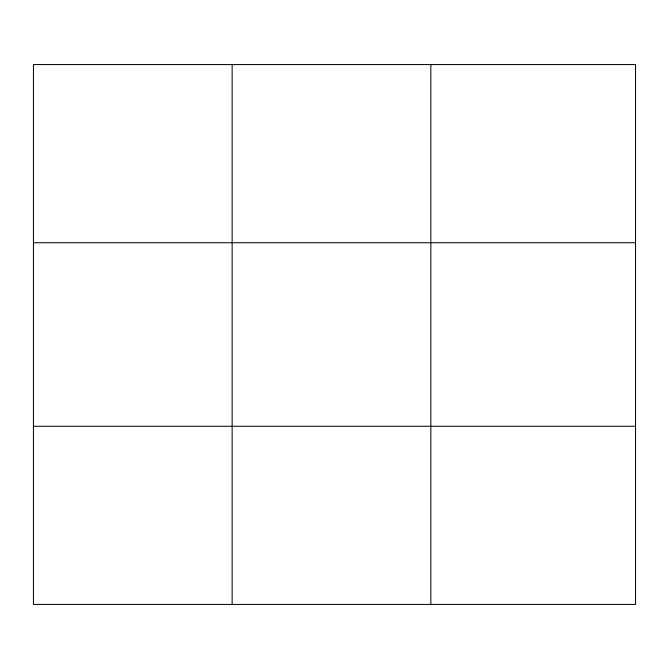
<?xml version="1.0" encoding="UTF-8"?>
<svg xmlns="http://www.w3.org/2000/svg" width="669" height="669" viewBox="0 0 669 669"><rect width="100%" height="100%" fill="white"/><g stroke="black" fill="none" stroke-linecap="round" stroke-linejoin="round"><path stroke-width="1" d="M232.143 64.575L232.143 604.425M430.836 64.575L430.836 604.425M33.45 242.73L635.55 242.73M33.45 426.27L635.55 426.27M635.55 64.575L635.55 604.425L33.45 604.425L33.45 64.575L635.55 64.575"/></g></svg>
